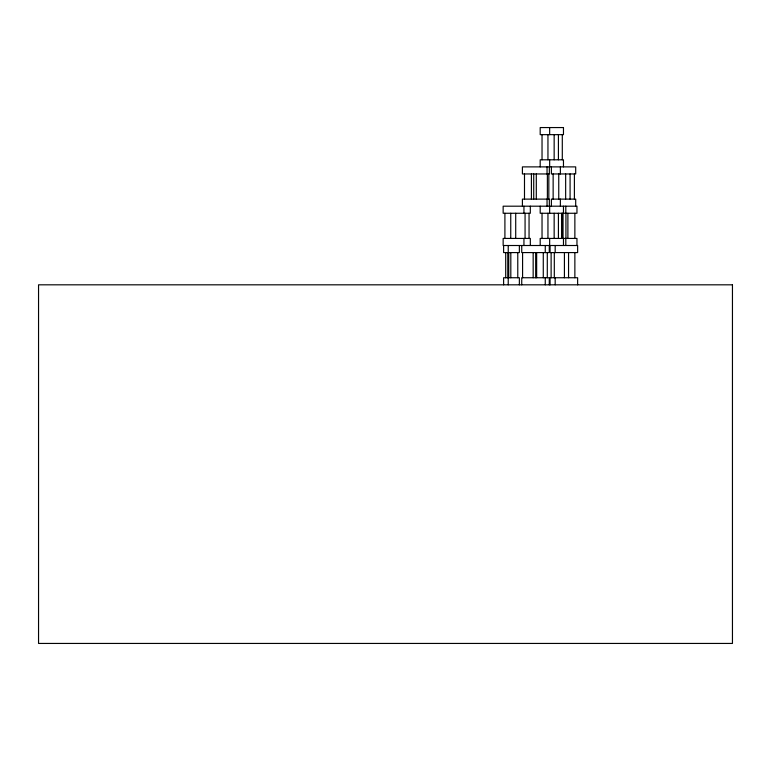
<?xml version="1.0" encoding="UTF-8"?>
<svg xmlns="http://www.w3.org/2000/svg" width="771" height="771" viewBox="0 0 771 771"><rect width="100%" height="100%" fill="white"/><g stroke="black" fill="none" stroke-linecap="round" stroke-linejoin="round"><path stroke-width="1.16" d="M577.633 284.817L577.633 277.743L550.07 277.743L550.07 284.817M576.959 245.506L576.959 238.432L540.192 238.432L540.192 245.506M575.696 206.194L575.696 199.12L551.39 199.12L551.39 206.194M574.867 213.268L574.867 238.432M574.867 252.58L574.867 277.743M574.395 173.957L574.395 199.12M570.087 173.957L570.087 199.12M568.555 252.58L568.555 277.743M567.89 213.268L567.89 238.432M565.933 213.268L565.933 238.432M565.808 206.194L565.808 213.268M565.808 238.432L565.808 245.506M565.654 173.957L565.654 199.12M564.42 252.58L564.42 277.743M563.466 166.883L563.466 159.799L540.192 159.799L540.192 166.883M563.466 206.194L563.466 213.268M563.466 238.432L563.466 245.506M563.042 213.268L563.042 238.432M562.3 134.646L562.3 159.799M562.3 213.268L562.3 238.432M561.818 213.268L561.818 238.432M560.372 166.883L560.372 173.957M560.372 199.12L560.372 206.194M558.753 173.957L558.753 199.12M558.416 134.646L558.416 159.799M558.416 213.268L558.416 238.432M555.178 245.506L555.178 252.58M555.178 277.743L555.178 284.817M554.31 252.58L554.31 277.743M554.156 134.646L554.156 159.799M554.156 213.268L554.156 238.432M553.144 173.957L553.144 199.12M551.39 166.883L551.39 173.957L575.696 173.957L575.696 166.883L522.41 166.883L522.41 173.957L549.347 173.957L549.347 166.883M551.12 252.58L551.12 277.743M550.07 245.506L550.07 252.58L577.633 252.58L577.633 245.506L503.155 245.506L503.155 238.432L530.323 238.432L530.323 245.506M549.656 127.562L549.656 134.646M549.656 159.799L549.656 166.883M549.656 206.194L549.656 213.268M549.656 238.432L549.656 245.506M549.347 206.194L549.347 199.12L522.41 199.12L522.41 206.194M549.28 245.506L549.28 252.58L521.736 252.58L521.736 245.506M549.28 284.817L549.28 277.743L521.736 277.743L521.736 284.817M548.827 173.957L548.827 199.12M547.95 134.646L547.95 159.799M547.95 213.268L547.95 238.432M547.381 173.957L547.381 199.12M547.294 252.58L547.294 277.743M547.044 166.883L547.044 173.957M547.044 199.12L547.044 206.194M545.261 245.506L545.261 252.58M545.261 277.743L545.261 284.817M543.276 252.58L543.276 277.743M542.032 134.646L542.032 159.799M542.032 213.268L542.032 238.432M540.192 206.194L540.192 213.268L576.959 213.268L576.959 206.194L503.155 206.194L503.155 213.268L530.323 213.268L530.323 206.194M536.655 252.58L536.655 277.743M536.298 173.957L536.298 199.12M535.681 252.58L535.681 277.743M533.715 173.957L533.715 199.12M533.166 252.58L533.166 277.743M531.412 173.957L531.412 199.12M529.051 213.268L529.051 238.432M525.07 213.268L525.07 238.432M524.492 173.957L524.492 199.12M523.943 206.194L523.943 213.268M523.943 238.432L523.943 245.506M522.584 252.58L522.584 277.743M519.365 245.506L519.365 252.58L503.617 252.58L503.617 245.506M519.365 284.817L519.365 277.743L503.617 277.743L503.617 284.817M517.775 252.58L517.775 277.743M515.712 213.268L515.712 238.432M510.749 213.268L510.749 238.432M510.816 252.58L510.816 277.743M508.735 252.58L508.735 277.743M508.234 245.506L508.234 252.58M508.234 277.743L508.234 284.817M507.79 252.58L507.79 277.743M505.709 252.58L505.709 277.743M504.909 213.268L504.909 238.432M563.466 127.562L540.192 127.562L540.192 134.646L563.466 134.646L563.466 127.562M732.45 284.817L38.55 284.817L38.55 643.438L732.45 643.438L732.45 284.817"/></g></svg>
